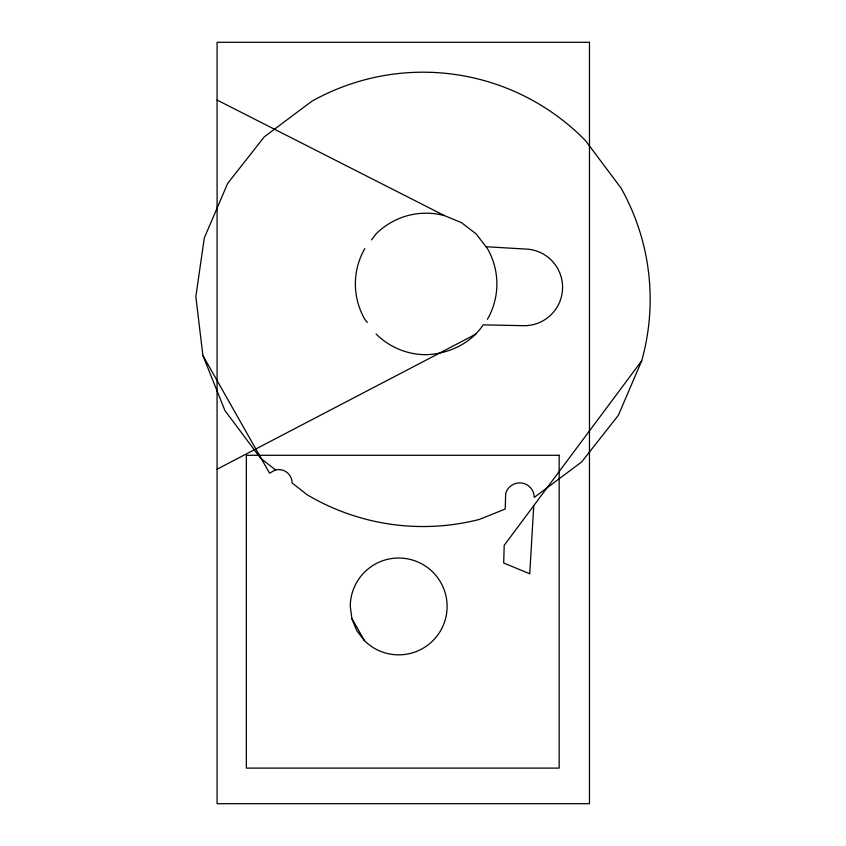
<?xml version="1.0" encoding="UTF-8"?>
<svg xmlns="http://www.w3.org/2000/svg" width="846" height="846" viewBox="0 0 846 846"><rect width="100%" height="100%" fill="white"/><g stroke="black" fill="none" stroke-linecap="round" stroke-linejoin="round"><path stroke-width="1.27" d="M533.741 505.675L529.755 573.789L503.687 562.992L504.195 545.332L641.702 360.777A227.162 227.162 0 0 0 621.07 188.14L585.538 140.669A227.162 227.162 0 0 0 311.772 101.298L264.301 136.83L227.637 183.445L204.298 237.959L195.849 296.65L202.892 355.532L224.93 410.585L260.462 458.067L275.585 469.953M641.702 360.777L618.363 415.291L581.699 461.895L534.228 497.437A14.519 14.519 0 0 0 505.675 493.673L505.231 509.038L479.174 519.476A227.162 227.162 0 0 1 307.077 494.72L292.113 482.95A13.409 13.409 0 0 0 278.704 469.551L275.236 470.006L269.567 473.21L202.892 355.532M371.489 239.904L376.089 233.908A70.757 70.757 0 0 1 444.436 215.603L461.504 222.667L476.15 233.908L487.402 248.565A70.757 70.757 0 0 1 487.402 319.323M376.089 333.98A70.757 70.757 0 0 0 426.12 354.696C448.306 353.966 470.746 343.73 483.151 324.853L524.234 325.699A38.356 38.356 0 0 0 562.59 287.344A38.356 38.356 0 0 0 524.234 248.988L485.974 246.715M217.073 469.213L476.15 333.98M217.073 100.05L444.436 215.603M367.27 322.474L364.848 319.323A70.757 70.757 0 0 1 364.848 248.565M364.467 640.676L356.769 630.651L351.936 618.965L350.286 606.445A48.412 48.412 0 0 1 411.23 559.682A48.412 48.412 0 0 1 440.618 630.651A48.412 48.412 0 0 1 364.467 640.676L351.862 618.437M589.472 42.3L217.073 42.3L217.073 803.7L589.472 803.7L589.472 42.3M559.164 455.285L246.345 455.285L246.345 768.105L559.164 768.105L559.164 455.285"/></g></svg>
